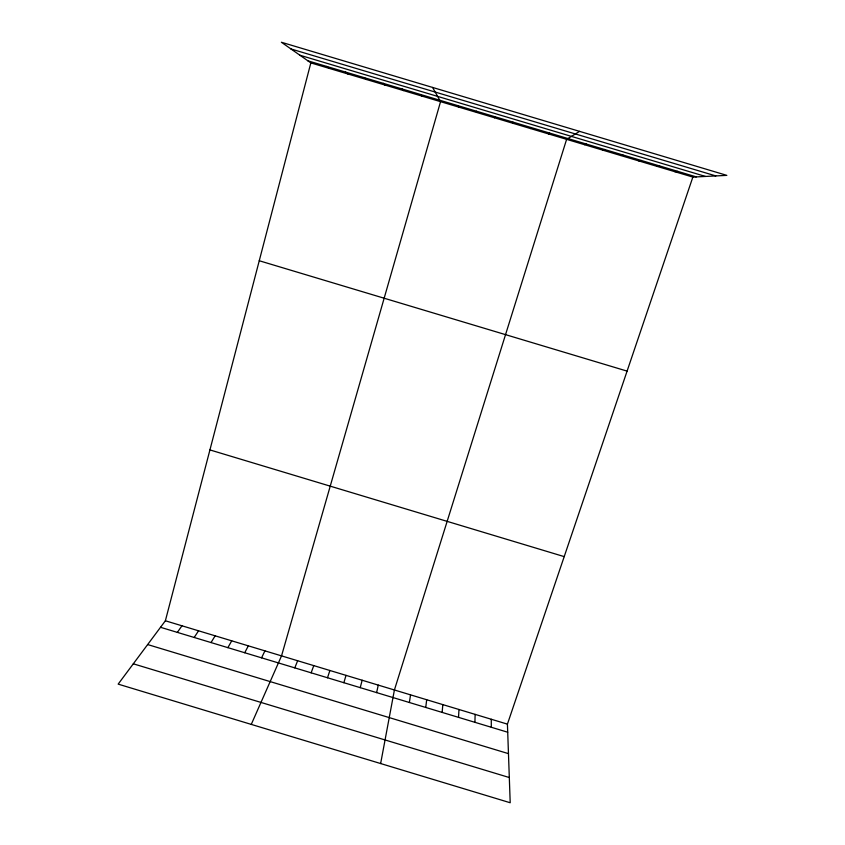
<?xml version="1.0" encoding="UTF-8"?>
<svg xmlns="http://www.w3.org/2000/svg" width="845" height="845" viewBox="0 0 845 845"><rect width="100%" height="100%" fill="white"/><g stroke="black" fill="none" stroke-linecap="round" stroke-linejoin="round"><path stroke-width="1.27" d="M474.922 722.317L475.122 714.374M458.529 717.363L458.972 709.494M442.136 712.409L442.833 704.614M494.557 117.804L494.663 116.631M425.753 707.455L426.683 699.734M409.371 702.501L410.543 694.865M380.641 763.542L394.414 689.985L566.615 139.34L579.596 131.366M376.616 692.604L378.275 685.115M360.245 687.661L362.146 680.236M692.858 177.08L507.422 724.133L510.2 802.75L118.163 684.123L165.377 620.779L310.844 62.889L281.385 42.25L726.837 175.369L692.858 177.08L310.844 62.889M343.873 682.707L346.017 675.366M327.501 677.764L329.888 670.486M311.14 672.821L313.77 665.617M512.566 123.19L512.968 122.113M294.778 667.867L297.651 660.748M251.271 724.397L281.533 655.878L440.551 101.664L432.598 87.436M261.57 657.832L264.929 650.861M244.723 652.741L248.335 645.844M227.875 647.65L231.731 640.827M211.028 642.559L215.148 635.82M194.192 637.468L198.554 630.803M177.355 632.387L181.96 625.786M530.575 128.567L531.283 127.584M548.595 133.954L549.609 133.056M584.645 144.727L586.261 144.009M602.665 150.114L604.587 149.491M620.695 155.512L622.923 154.973M638.736 160.899L641.26 160.455M656.766 166.285L659.607 165.937M674.817 171.683L677.954 171.419M290.933 48.947L715.81 175.918M299.901 55.231L705.469 176.447M307.855 60.798L696.301 176.901M259.257 260.746L627.085 371.113M209.93 449.92L564.206 556.623M165.377 620.779L507.422 724.133M160.518 627.296L507.708 732.224M147.653 644.555L508.468 753.645M133.299 663.811L509.313 777.537M326.688 66.428L329.36 68.424M345.52 72.057L347.887 73.969M364.353 77.687L366.413 79.504M383.197 83.317L384.94 85.039M402.04 88.947L403.477 90.584M420.894 94.587L422.014 96.119M458.043 105.688L458.55 107.04M476.348 111.16L476.548 112.427M491.272 719.253L491.315 727.27"/></g></svg>
